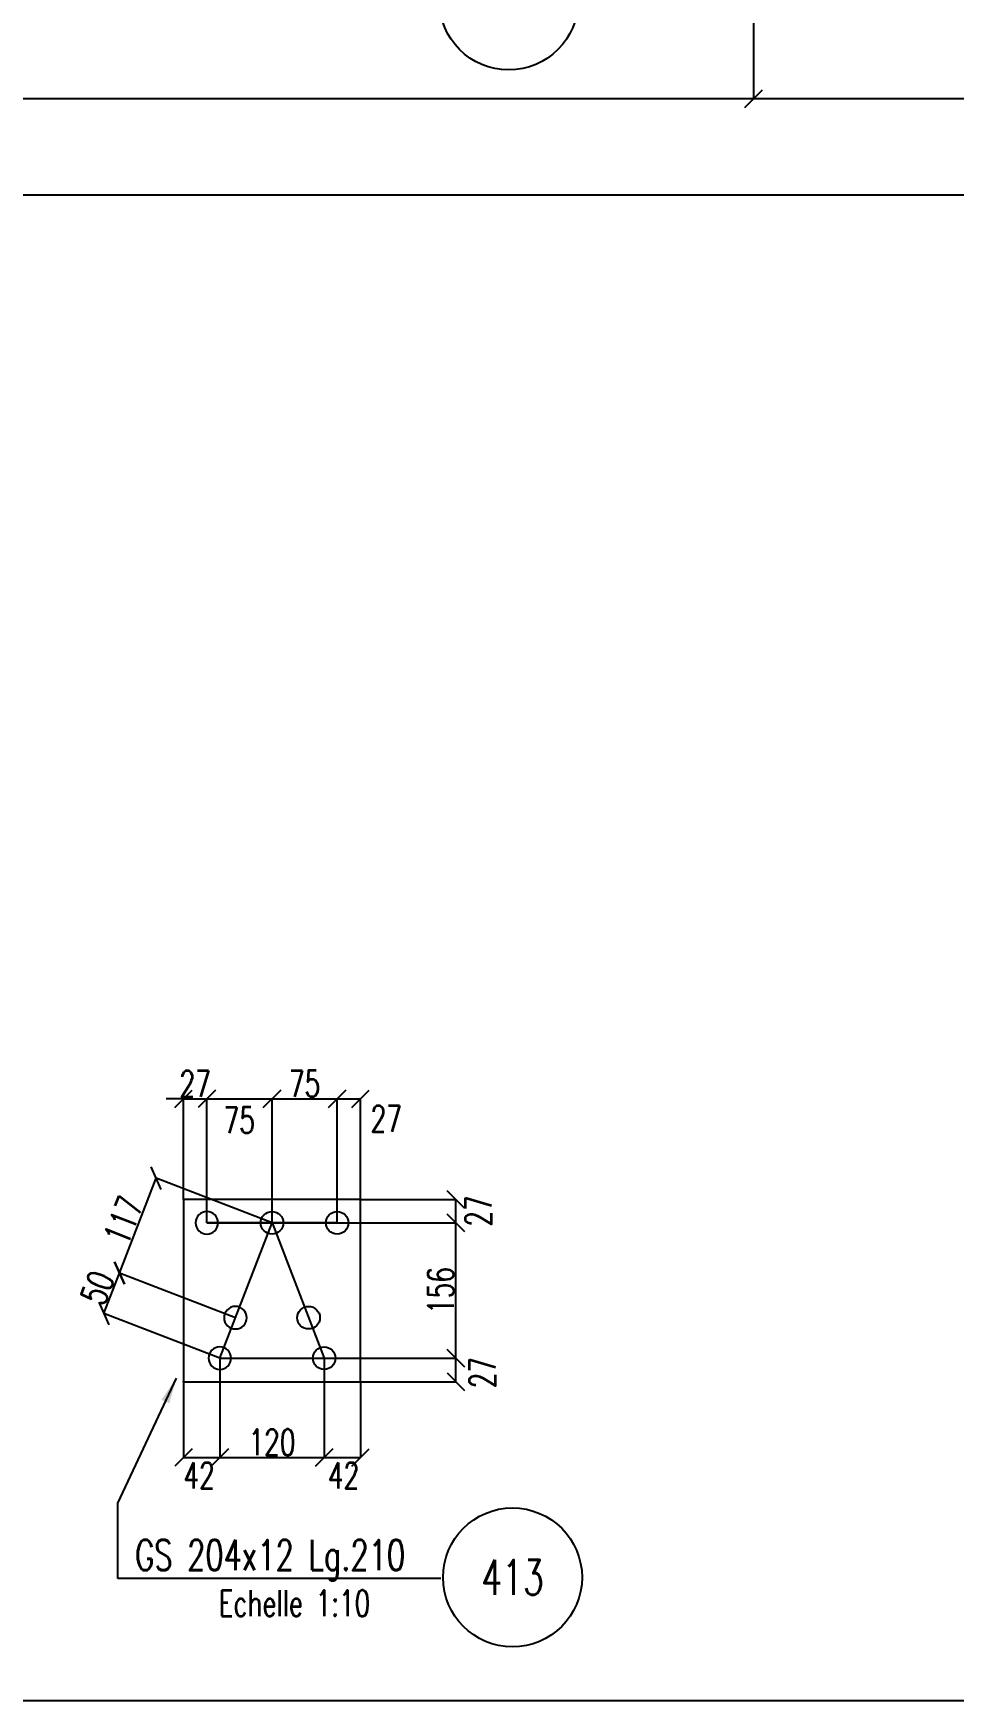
# Model space of a CAD drawing. Extents: x 533388 to 549608, y -33951 to -22449.
# Drawn here: x 537773 to 539892, y -33951 to -30111 of the extents above; entities that cross this region are included whole.
import ezdxf
from ezdxf.enums import TextEntityAlignment as Align

# ---------------------------------------------------------------- set-up
doc = ezdxf.new("R2010")
doc.units = 0
doc.header["$LTSCALE"] = 200
doc.header["$MEASUREMENT"] = 0
doc.layers.get('0').update_dxf_attribs({"linetype": 'CONTINUOUS'})
for name, color, linetype in [('BOLLINI_1', 7, 'CONTINUOUS'), ('FORI', 2, 'CONTINUOUS'), ('LINEE_PIASTRE', 2, 'CONTINUOUS'), ('LS', 7, 'CONTINUOUS'), ('PIASTRE', 5, 'CONTINUOUS')]:
    doc.layers.add(name, color=color, linetype=linetype)
doc.styles.add('QUOTE', font='ROMANS8.SHX', dxfattribs={"width": 0.7})
doc.styles.add('RQL', font='ROMANS8.SHX', dxfattribs={"width": 0.7})
doc.styles.add('RS', font='ROMANS8.shx', dxfattribs={"width": 0.7})
doc.styles.get("Standard").update_dxf_attribs({"font": 'ROMANS8.SHX', "width": 0.7})
doc.dimstyles.new('TRATTO', dxfattribs={"dimscale": 0, "dimtxt": 60, "dimasz": 40, "dimexe": 0, "dimexo": 0, "dimgap": 5, "dimtad": 1, "dimrnd": 0.5, "dimdsep": 46, "dimtxsty": 'RS', "dimblk1": 'OBLIQUE', "dimblk2": 'OBLIQUE', "dimsah": 1, "dimcen": 0.09, "dimclrd": 2, "dimclre": 2, "dimclrt": 7, "dimadec": 0, "dimazin": 0, "dimtfac": 1, "dimtix": 1, "dimtmove": 2, "dimatfit": 3, "dimfxl": 1, "dimtolj": 1, "dimtzin": 0, "dimarcsym": 0})

# ---------------------------------------------------------------- blocks, each defined once
blk = doc.blocks.new('_OBLIQUE')
at = {"color": 0, "linetype": 'ByBlock'}
blk.add_line((-0.5, -0.5), (0.5, 0.5), dxfattribs=at)
blk = doc.blocks.new('*D33')
at = {"layer": 'LS', "color": 2, "lineweight": -2, "transparency": 16777216}
for p, q in [((539431.5, -29773.9), (539431.5, -30261.3)), ((541790, -29773.9), (541790, -30261.3)), ((541790, -30261.3), (539431.5, -30261.3))]:
    blk.add_line(p, q, dxfattribs=at)
at = {"layer": 'LS', "color": 2, "lineweight": -2, "transparency": 16777216, "xscale": 40, "yscale": 40, "zscale": 40, "rotation": 180}
blk.add_blockref('_OBLIQUE', (539431.5, -30261.3), dxfattribs=at)
at = {"layer": 'LS', "color": 2, "lineweight": -2, "transparency": 16777216, "xscale": 40, "yscale": 40, "zscale": 40}
blk.add_blockref('_OBLIQUE', (541790, -30261.3), dxfattribs=at)
at = {"layer": 'LS', "color": 7, "transparency": 16777216, "insert": (540610.8, -30226.3), "char_height": 60, "attachment_point": 5, "style": 'RS'}
blk.add_mtext('\\A1;2358', dxfattribs=at)
blk = doc.blocks.new('*D37')
at = {"layer": 'LS', "color": 2, "lineweight": -2, "transparency": 16777216}
for p, q in [((534290, -29773.9), (534290, -30261.3)), ((539431.5, -29773.9), (539431.5, -30261.3)), ((539431.5, -30261.3), (534290, -30261.3))]:
    blk.add_line(p, q, dxfattribs=at)
at = {"layer": 'LS', "color": 2, "lineweight": -2, "transparency": 16777216, "xscale": 40, "yscale": 40, "zscale": 40, "rotation": 180}
blk.add_blockref('_OBLIQUE', (534290, -30261.3), dxfattribs=at)
at = {"layer": 'LS', "color": 2, "lineweight": -2, "transparency": 16777216, "xscale": 40, "yscale": 40, "zscale": 40}
blk.add_blockref('_OBLIQUE', (539431.5, -30261.3), dxfattribs=at)
at = {"layer": 'LS', "color": 7, "transparency": 16777216, "insert": (536860.8, -30226.3), "char_height": 60, "attachment_point": 5, "style": 'RS'}
blk.add_mtext('\\A1;5141.5', dxfattribs=at)
blk = doc.blocks.new('*D118')
at = {"layer": 'LS', "color": 2, "lineweight": -2, "transparency": 16777216}
for p, q in [((534290, -30261.3), (534290, -30483.6)), ((546931.5, -30261.3), (546931.5, -30483.6)), ((546931.5, -30483.6), (534290, -30483.6))]:
    blk.add_line(p, q, dxfattribs=at)
at = {"layer": 'LS', "color": 2, "lineweight": -2, "transparency": 16777216, "xscale": 40, "yscale": 40, "zscale": 40, "rotation": 180}
blk.add_blockref('_OBLIQUE', (534290, -30483.6), dxfattribs=at)
at = {"layer": 'LS', "color": 2, "lineweight": -2, "transparency": 16777216, "xscale": 40, "yscale": 40, "zscale": 40}
blk.add_blockref('_OBLIQUE', (546931.5, -30483.6), dxfattribs=at)
at = {"layer": 'LS', "color": 7, "transparency": 16777216, "insert": (540610.8, -30445.7), "char_height": 60, "attachment_point": 5, "style": 'RS'}
blk.add_mtext('\\A1;12641 SUR TRUSQ. 75', dxfattribs=at)
blk = doc.blocks.new('MRKR_98')
blk.add_point((0, 0))
at = {"color": 7, "style": 'QUOTE', "width": 0.5, "flags": 1}
for tag, p in [('TI', (3.7, 6.8)), ('NFORI', (3.7, 5.3)), ('AUX2', (3.7, 4.9)), ('FAM', (3.7, 4.5)), ('AUX1', (3.7, 4.2)), ('COMMESSA', (3.7, 3.8)), ('SPESSORE', (3.7, 2.5)), ('SV', (3.7, 1.8)), ('QUA', (3.7, 1.1)), ('DI_S', (3.7, 6.4)), ('D_S', (3.7, 6)), ('E_S', (3.7, 5.7)), ('MD', (3.7, 3.5)), ('MP', (3.7, 3.2)), ('LARGHEZZA', (3.7, 2.8)), ('NP', (3.7, 2.1)), ('PESO', (3.7, 1.4)), ('LUN', (3.7, 0.8)), ('PROF', (3.7, 0.4)), ('POS', (3.7, 0.1))]:
    blk.add_attdef(tag, p, '', height=0.2, dxfattribs=at)
at = {"color": 7, "flags": 1}
for tag, p in [('LAV1', (5.3, 6.9)), ('LAV2', (5.3, 6.5)), ('LAV3', (5.3, 6.2)), ('LAV4', (5.3, 5.9)), ('LAV5', (5.3, 5.5)), ('LAV6', (5.3, 5.2)), ('LAV7', (5.3, 4.9)), ('LAV8', (5.3, 4.5)), ('LAV9', (5.3, 4.2)), ('LAV10', (5.3, 3.9))]:
    blk.add_attdef(tag, p, '', height=0.2, dxfattribs=at)
blk = doc.blocks.new('16')
blk.add_circle((0, 0), 1)
blk = doc.blocks.new('*D171')
at = {"layer": 'LS', "color": 2, "lineweight": -2, "transparency": 16777216}
for p, q in [((538118.7, -32565.2), (538078.7, -32565.2)), ((538118.7, -32796.7), (538118.7, -32565.2)), ((538118.7, -32565.2), (538172.7, -32565.2)), ((538172.7, -32850.8), (538172.7, -32565.2)), ((538172.7, -32565.2), (538212.7, -32565.2))]:
    blk.add_line(p, q, dxfattribs=at)
at = {"layer": 'LS', "color": 2, "lineweight": -2, "transparency": 16777216, "xscale": 40, "yscale": 40, "zscale": 40}
blk.add_blockref('_OBLIQUE', (538118.7, -32565.2), dxfattribs=at)
at = {"layer": 'LS', "color": 2, "lineweight": -2, "transparency": 16777216, "xscale": 40, "yscale": 40, "zscale": 40, "rotation": 180}
blk.add_blockref('_OBLIQUE', (538172.7, -32565.2), dxfattribs=at)
at = {"layer": 'LS', "color": 7, "transparency": 16777216, "insert": (538145.7, -32530.2), "char_height": 60, "attachment_point": 5, "style": 'RS'}
blk.add_mtext('\\A1;27', dxfattribs=at)
blk = doc.blocks.new('*D172')
at = {"layer": 'LS', "color": 2, "lineweight": -2, "transparency": 16777216}
for p, q in [((538172.7, -32850.8), (538172.7, -32565.2)), ((538172.7, -32565.2), (538322.7, -32565.2)), ((538322.7, -32850.8), (538322.7, -32565.2))]:
    blk.add_line(p, q, dxfattribs=at)
at = {"layer": 'LS', "color": 2, "lineweight": -2, "transparency": 16777216, "xscale": 40, "yscale": 40, "zscale": 40, "rotation": 180}
blk.add_blockref('_OBLIQUE', (538172.7, -32565.2), dxfattribs=at)
at = {"layer": 'LS', "color": 2, "lineweight": -2, "transparency": 16777216, "xscale": 40, "yscale": 40, "zscale": 40}
blk.add_blockref('_OBLIQUE', (538322.7, -32565.2), dxfattribs=at)
at = {"layer": 'LS', "color": 7, "transparency": 16777216, "insert": (538247.2, -32614), "char_height": 60, "attachment_point": 5, "style": 'RS'}
blk.add_mtext('\\A1;75', dxfattribs=at)
blk = doc.blocks.new('*D173')
at = {"layer": 'LS', "color": 2, "lineweight": -2, "transparency": 16777216}
for p, q in [((538322.7, -32850.8), (538322.7, -32565.2)), ((538322.7, -32565.2), (538472.7, -32565.2)), ((538472.7, -32850.8), (538472.7, -32565.2))]:
    blk.add_line(p, q, dxfattribs=at)
at = {"layer": 'LS', "color": 2, "lineweight": -2, "transparency": 16777216, "xscale": 40, "yscale": 40, "zscale": 40, "rotation": 180}
blk.add_blockref('_OBLIQUE', (538322.7, -32565.2), dxfattribs=at)
at = {"layer": 'LS', "color": 2, "lineweight": -2, "transparency": 16777216, "xscale": 40, "yscale": 40, "zscale": 40}
blk.add_blockref('_OBLIQUE', (538472.7, -32565.2), dxfattribs=at)
at = {"layer": 'LS', "color": 7, "transparency": 16777216, "insert": (538397.7, -32530.2), "char_height": 60, "attachment_point": 5, "style": 'RS'}
blk.add_mtext('\\A1;75', dxfattribs=at)
blk = doc.blocks.new('*D174')
at = {"layer": 'LS', "color": 2, "lineweight": -2, "transparency": 16777216}
for p, q in [((538472.7, -32850.8), (538472.7, -32565.2)), ((538472.7, -32565.2), (538526.7, -32565.2)), ((538526.7, -32796.7), (538526.7, -32565.2))]:
    blk.add_line(p, q, dxfattribs=at)
at = {"layer": 'LS', "color": 2, "lineweight": -2, "transparency": 16777216, "xscale": 40, "yscale": 40, "zscale": 40, "rotation": 180}
blk.add_blockref('_OBLIQUE', (538472.7, -32565.2), dxfattribs=at)
at = {"layer": 'LS', "color": 2, "lineweight": -2, "transparency": 16777216, "xscale": 40, "yscale": 40, "zscale": 40}
blk.add_blockref('_OBLIQUE', (538526.7, -32565.2), dxfattribs=at)
at = {"layer": 'LS', "color": 7, "transparency": 16777216, "insert": (538585.7, -32610.8), "char_height": 60, "attachment_point": 5, "style": 'RS'}
blk.add_mtext('\\A1;27', dxfattribs=at)
blk = doc.blocks.new('*D175')
at = {"layer": 'LS', "color": 2, "lineweight": -2, "transparency": 16777216}
for p, q in [((537935.5, -33059.7), (537971.5, -32966.4)), ((538238.4, -33069.4), (537971.5, -32966.4)), ((538202.4, -33162.7), (537935.5, -33059.7))]:
    blk.add_line(p, q, dxfattribs=at)
at = {"layer": 'LS', "color": 2, "lineweight": -2, "transparency": 16777216, "xscale": 40, "yscale": 40, "zscale": 40}
for p, rotation in [((537971.5, -32966.4), 68.908472757), ((537935.5, -33059.7), 248.908472757)]:
    blk.add_blockref('_OBLIQUE', p, dxfattribs=dict(at, rotation=rotation))
at = {"layer": 'LS', "color": 7, "transparency": 16777216, "insert": (537920.9, -33000.5), "char_height": 60, "attachment_point": 5, "rotation": 68.9085, "style": 'RS'}
blk.add_mtext('\\A1;50', dxfattribs=at)
blk = doc.blocks.new('*D176')
at = {"layer": 'LS', "color": 2, "lineweight": -2, "transparency": 16777216}
for p, q in [((537971.5, -32966.4), (538055.8, -32747.9)), ((538322.7, -32850.8), (538055.8, -32747.9)), ((538238.4, -33069.4), (537971.5, -32966.4))]:
    blk.add_line(p, q, dxfattribs=at)
at = {"layer": 'LS', "color": 2, "lineweight": -2, "transparency": 16777216, "xscale": 40, "yscale": 40, "zscale": 40}
for p, rotation in [((538055.8, -32747.9), 68.908472757), ((537971.5, -32966.4), 248.908472757)]:
    blk.add_blockref('_OBLIQUE', p, dxfattribs=dict(at, rotation=rotation))
at = {"layer": 'LS', "color": 7, "transparency": 16777216, "insert": (537981, -32844.6), "char_height": 60, "attachment_point": 5, "rotation": 68.9085, "style": 'RS'}
blk.add_mtext('\\A1;117', dxfattribs=at)
blk = doc.blocks.new('*D177')
at = {"layer": 'LS', "color": 2, "lineweight": -2, "transparency": 16777216}
for p, q in [((538442.9, -33162.7), (538746.1, -33162.7)), ((538746.1, -33216.7), (538746.1, -33162.7)), ((538526.7, -33216.7), (538746.1, -33216.7))]:
    blk.add_line(p, q, dxfattribs=at)
at = {"layer": 'LS', "color": 2, "lineweight": -2, "transparency": 16777216, "xscale": 40, "yscale": 40, "zscale": 40}
for p, rotation in [((538746.1, -33162.7), 90), ((538746.1, -33216.7), 270)]:
    blk.add_blockref('_OBLIQUE', p, dxfattribs=dict(at, rotation=rotation))
at = {"layer": 'LS', "color": 7, "transparency": 16777216, "insert": (538807.4, -33195.9), "char_height": 60, "attachment_point": 5, "rotation": 90, "style": 'RS'}
blk.add_mtext('\\A1;27', dxfattribs=at)
blk = doc.blocks.new('*D178')
at = {"layer": 'LS', "color": 2, "lineweight": -2, "transparency": 16777216}
for p, q in [((538472.7, -32850.8), (538746.1, -32850.8)), ((538746.1, -33162.7), (538746.1, -32850.8)), ((538202.4, -33162.7), (538746.1, -33162.7))]:
    blk.add_line(p, q, dxfattribs=at)
at = {"layer": 'LS', "color": 2, "lineweight": -2, "transparency": 16777216, "xscale": 40, "yscale": 40, "zscale": 40}
for p, rotation in [((538746.1, -32850.8), 90), ((538746.1, -33162.7), 270)]:
    blk.add_blockref('_OBLIQUE', p, dxfattribs=dict(at, rotation=rotation))
at = {"layer": 'LS', "color": 7, "transparency": 16777216, "insert": (538711.1, -33006.7), "char_height": 60, "attachment_point": 5, "rotation": 90, "style": 'RS'}
blk.add_mtext('\\A1;156', dxfattribs=at)
blk = doc.blocks.new('*D179')
at = {"layer": 'LS', "color": 2, "lineweight": -2, "transparency": 16777216}
for p, q in [((538526.7, -32796.7), (538746.1, -32796.7)), ((538746.1, -32850.8), (538746.1, -32796.7)), ((538172.7, -32850.8), (538746.1, -32850.8))]:
    blk.add_line(p, q, dxfattribs=at)
at = {"layer": 'LS', "color": 2, "lineweight": -2, "transparency": 16777216, "xscale": 40, "yscale": 40, "zscale": 40}
for p, rotation in [((538746.1, -32796.7), 90), ((538746.1, -32850.8), 270)]:
    blk.add_blockref('_OBLIQUE', p, dxfattribs=dict(at, rotation=rotation))
at = {"layer": 'LS', "color": 7, "transparency": 16777216, "insert": (538797.8, -32823.5), "char_height": 60, "attachment_point": 5, "rotation": 90, "style": 'RS'}
blk.add_mtext('\\A1;27', dxfattribs=at)
blk = doc.blocks.new('*D180')
at = {"layer": 'LS', "color": 2, "lineweight": -2, "transparency": 16777216}
for p, q in [((538202.4, -33162.7), (538202.4, -33391.2)), ((538118.7, -33216.7), (538118.7, -33391.2)), ((538118.7, -33391.2), (538202.4, -33391.2))]:
    blk.add_line(p, q, dxfattribs=at)
at = {"layer": 'LS', "color": 2, "lineweight": -2, "transparency": 16777216, "xscale": 40, "yscale": 40, "zscale": 40, "rotation": 180}
blk.add_blockref('_OBLIQUE', (538118.7, -33391.2), dxfattribs=at)
at = {"layer": 'LS', "color": 2, "lineweight": -2, "transparency": 16777216, "xscale": 40, "yscale": 40, "zscale": 40}
blk.add_blockref('_OBLIQUE', (538202.4, -33391.2), dxfattribs=at)
at = {"layer": 'LS', "color": 7, "transparency": 16777216, "insert": (538154.8, -33432.6), "char_height": 60, "attachment_point": 5, "style": 'RS'}
blk.add_mtext('\\A1;42', dxfattribs=at)
blk = doc.blocks.new('*D181')
at = {"layer": 'LS', "color": 2, "lineweight": -2, "transparency": 16777216}
for p, q in [((538202.4, -33162.7), (538202.4, -33391.2)), ((538442.9, -33162.7), (538442.9, -33391.2)), ((538202.4, -33391.2), (538442.9, -33391.2))]:
    blk.add_line(p, q, dxfattribs=at)
at = {"layer": 'LS', "color": 2, "lineweight": -2, "transparency": 16777216, "xscale": 40, "yscale": 40, "zscale": 40, "rotation": 180}
blk.add_blockref('_OBLIQUE', (538202.4, -33391.2), dxfattribs=at)
at = {"layer": 'LS', "color": 2, "lineweight": -2, "transparency": 16777216, "xscale": 40, "yscale": 40, "zscale": 40}
blk.add_blockref('_OBLIQUE', (538442.9, -33391.2), dxfattribs=at)
at = {"layer": 'LS', "color": 7, "transparency": 16777216, "insert": (538322.7, -33356.2), "char_height": 60, "attachment_point": 5, "style": 'RS'}
blk.add_mtext('\\A1;120', dxfattribs=at)
blk = doc.blocks.new('*D182')
at = {"layer": 'LS', "color": 2, "lineweight": -2, "transparency": 16777216}
for p, q in [((538442.9, -33162.7), (538442.9, -33391.2)), ((538526.7, -33216.7), (538526.7, -33391.2)), ((538442.9, -33391.2), (538526.7, -33391.2))]:
    blk.add_line(p, q, dxfattribs=at)
at = {"layer": 'LS', "color": 2, "lineweight": -2, "transparency": 16777216, "xscale": 40, "yscale": 40, "zscale": 40, "rotation": 180}
blk.add_blockref('_OBLIQUE', (538442.9, -33391.2), dxfattribs=at)
at = {"layer": 'LS', "color": 2, "lineweight": -2, "transparency": 16777216, "xscale": 40, "yscale": 40, "zscale": 40}
blk.add_blockref('_OBLIQUE', (538526.7, -33391.2), dxfattribs=at)
at = {"layer": 'LS', "color": 7, "transparency": 16777216, "insert": (538487.4, -33432.6), "char_height": 60, "attachment_point": 5, "style": 'RS'}
blk.add_mtext('\\A1;42', dxfattribs=at)
blk = doc.blocks.new('xxx')
blk.add_circle((0, 0), 8)
at = {"color": 3, "style": 'RQL', "width": 0.7}
blk.add_attdef('POS', text='', height=4, dxfattribs=at).set_placement((0, 0), align=Align.MIDDLE)
at = {"color": 3, "style": 'RQL', "width": 0.7, "flags": 1}
blk.add_attdef('POS1', (-0.39, -5.42), '', height=2, dxfattribs=at)
at = {"style": 'RQL', "width": 0.7, "flags": 1}
blk.add_attdef('TIPO', (-0.39, -8.66), '', height=2, dxfattribs=at)

msp = doc.modelspace()

# ---------------------------------------------------------------- linework, layer by layer
at = {"layer": 'LINEE_PIASTRE'}
for p, q in [((538526.659, -32796.733), (538118.659, -32796.733)), ((538118.659, -32796.733), (538118.659, -33216.733)), ((538526.659, -33216.733), (538526.659, -32796.733)), ((538118.659, -33216.733), (538526.659, -33216.733))]:
    msp.add_line(p, q, dxfattribs=at)
at = {"layer": 'LS', "color": 6}
for p, q in [((538472.659, -32850.811), (538172.659, -32850.811)), ((537968.079, -33496.731), (538102.5, -33208.268)), ((537968.079, -33669.717), (537968.079, -33496.731)), ((538711.364, -33669.717), (537968.079, -33669.717))]:
    msp.add_line(p, q, dxfattribs=at)
at = {"layer": 'LS', "color": 2}
for p, q in [((538202.382, -33162.655), (538322.659, -32850.811)), ((538322.659, -32850.811), (538442.937, -33162.655))]:
    msp.add_line(p, q, dxfattribs=at)
at = {"layer": 'LS', "color": 8}
msp.add_lwpolyline([(533387.578, -22471.483), (533387.578, -33951.483), (546107.578, -33951.483), (546107.578, -32351.483), (549607.578, -32351.483), (549607.578, -22471.483), (533387.578, -22471.483)], close=True, dxfattribs=at)
at = {"layer": 'LS', "color": 6}
msp.add_solid([(538068.093, -33258.429), (538102.5, -33208.268), (538086.222, -33266.876)], dxfattribs=at)

# ---------------------------------------------------------------- block references
at = {"layer": 'BOLLINI_1', "xscale": 20, "yscale": 20, "zscale": 20}
for p, values in [((538867.769, -30034.996), {'POS': '414'}), ((538876.444, -33667.451), {'POS': '413'})]:
    msp.add_blockref('xxx', p, dxfattribs=at).add_auto_attribs(values)
at = {"layer": 'FORI', "yscale": 26, "zscale": 26}
for p, xscale in [((538172.659, -32850.811), -26), ((538322.659, -32850.811), 26), ((538472.659, -32850.811), 26), ((538238.368, -33069.354), -26), ((538406.951, -33069.354), 26), ((538202.382, -33162.655), -26), ((538442.937, -33162.655), 26)]:
    msp.add_blockref('16', p, dxfattribs=dict(at, xscale=xscale))
at = {"layer": 'PIASTRE'}
ref = msp.add_blockref('MRKR_98', (538118.659, -33216.733), dxfattribs=dict(at, xscale=2, yscale=2, zscale=2))
ref.add_attrib('PROF', 'GS 204x12 Lg.210', (538007.606, -33651.128), dxfattribs={"layer": '0', "color": 2, "height": 70, "style": 'QUOTE', "width": 0.7})

# ---------------------------------------------------------------- texts
at = {"layer": 'LS', "color": 7, "style": 'RS', "width": 0.7}
msp.add_text('Echelle 1:10', height=60, dxfattribs=at).set_placement((538199.603, -33757.103))

# ---------------------------------------------------------------- dimensions: what is measured, and where the dimension line sits
at = {"layer": 'LS'}
dim = msp.add_linear_dim(base=(534289.991, -30261.345), p1=(539431.53, -29773.909), p2=(534289.991, -29773.909), angle=180, dimstyle='TRATTO', override={"dimscale": 1}, dxfattribs=at)
dim.commit()
dim.dimension.update_dxf_attribs({"geometry": '*D37', "text_midpoint": (536860.761, -30226.345)})
for base, p1, p2, text, picture, middle in [((539431.53, -30261.345), (541789.989, -29773.909), (539431.53, -29773.909), '2358', '*D33', (540610.76, -30226.345)), ((534289.991, -30483.6), (546931.528, -30261.345), (534289.991, -30261.345), '12641 SUR TRUSQ. 75', '*D118', (540610.76, -30445.743)), ((538172.659, -32565.182), (538118.659, -32796.733), (538172.659, -32850.811), '27', '*D171', (538145.659, -32530.182)), ((538472.659, -32565.182), (538322.659, -32850.811), (538472.659, -32850.811), '75', '*D173', (538397.659, -32530.182)), ((538442.937, -33391.206), (538202.382, -33162.655), (538442.937, -33162.655), '120', '*D181', (538322.659, -33356.206))]:
    dim = msp.add_linear_dim(base=base, p1=p1, p2=p2, text=text, dimstyle='TRATTO', override={"dimscale": 1}, dxfattribs=at)
    dim.commit()
    dim.dimension.update_dxf_attribs({"geometry": picture, "text_midpoint": middle})
for base, p1, p2, text, picture, middle in [((538322.659, -32565.182), (538172.659, -32850.811), (538322.659, -32850.811), '75', '*D172', (538247.232, -32614.049)), ((538526.659, -32565.182), (538472.659, -32850.811), (538526.659, -32796.733), '27', '*D174', (538585.697, -32610.775)), ((538202.382, -33391.206), (538118.659, -33216.733), (538202.382, -33162.655), '42', '*D180', (538154.825, -33432.638)), ((538526.659, -33391.206), (538442.937, -33162.655), (538526.659, -33216.733), '42', '*D182', (538487.391, -33432.638))]:
    dim = msp.add_linear_dim(base=base, p1=p1, p2=p2, text=text, dimstyle='TRATTO', override={"dimscale": 1}, dxfattribs=at)
    dim.commit()
    dim.dimension.update_dxf_attribs({"geometry": picture, "text_midpoint": middle, "dimtype": 160})
for base, p1, p2, angle, text, picture, middle in [((538055.806, -32747.887), (538238.368, -33069.354), (538322.659, -32850.811), 68.908473, '117', '*D176', (537981.005, -32844.563)), ((538746.078, -32850.811), (538202.382, -33162.655), (538472.659, -32850.811), 90, '156', '*D178', (538711.078, -33006.733)), ((537971.515, -32966.43), (538202.382, -33162.655), (538238.368, -33069.354), 68.908473, '50', '*D175', (537920.866, -33000.485))]:
    dim = msp.add_linear_dim(base=base, p1=p1, p2=p2, angle=angle, text=text, dimstyle='TRATTO', override={"dimscale": 1}, dxfattribs=at)
    dim.commit()
    dim.dimension.update_dxf_attribs({"geometry": picture, "text_midpoint": middle})
for base, p1, p2, picture, middle in [((538746.078, -32796.733), (538172.659, -32850.811), (538526.659, -32796.733), '*D179', (538797.817, -32823.513)), ((538746.078, -33162.655), (538526.659, -33216.733), (538442.937, -33162.655), '*D177', (538807.364, -33195.872))]:
    dim = msp.add_linear_dim(base=base, p1=p1, p2=p2, angle=90, text='27', dimstyle='TRATTO', override={"dimscale": 1}, dxfattribs=at)
    dim.commit()
    dim.dimension.update_dxf_attribs({"geometry": picture, "text_midpoint": middle, "dimtype": 160})

doc.saveas('drawing.dxf')
